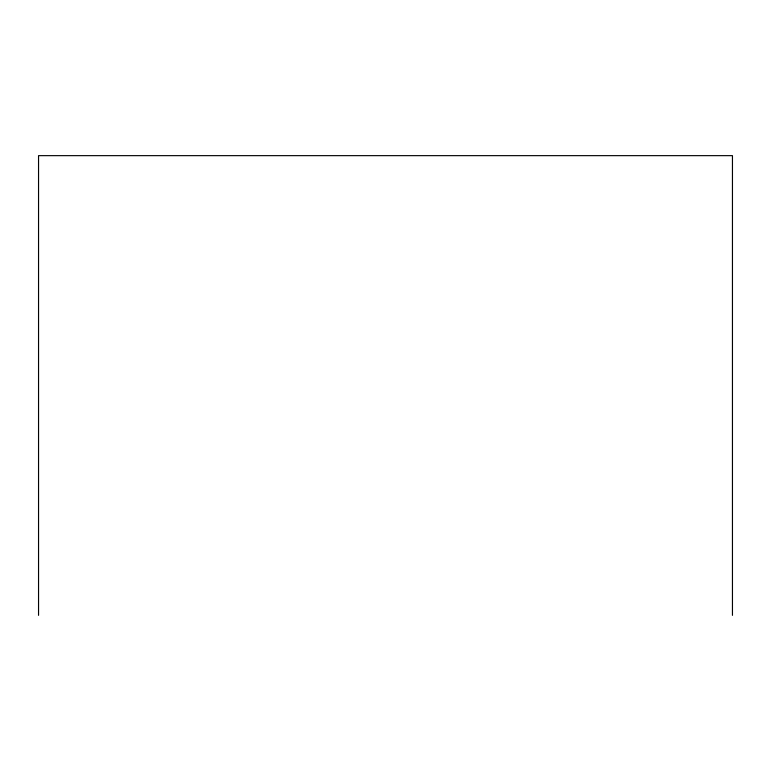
<?xml version="1.0" encoding="UTF-8"?>
<svg xmlns="http://www.w3.org/2000/svg" width="771" height="771" viewBox="0 0 771 771"><rect width="100%" height="100%" fill="white"/><g stroke="black" fill="none" stroke-linecap="round" stroke-linejoin="round"><path stroke-width="1.16" d="M732.45 615.354L732.45 155.646L38.55 155.646L38.55 615.354"/></g></svg>
